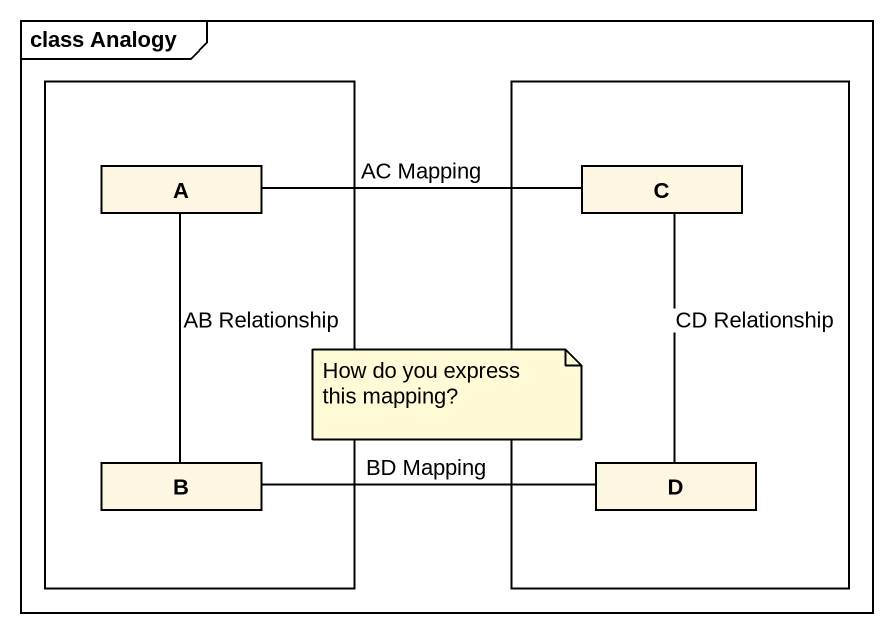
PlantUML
@startuml
mainframe class Analogy
hide circle
hide empty members
rectangle " " as rectangle1 {
  class A
  class B
}
rectangle " " as rectangle2 {
  class C
  class D
}
A -right- C : AC Mapping
A -- B : AB Relationship
C -- D : CD Relationship
B -right- D : BD Mapping
note as N1
  How do you express this mapping?
end note
@enduml
